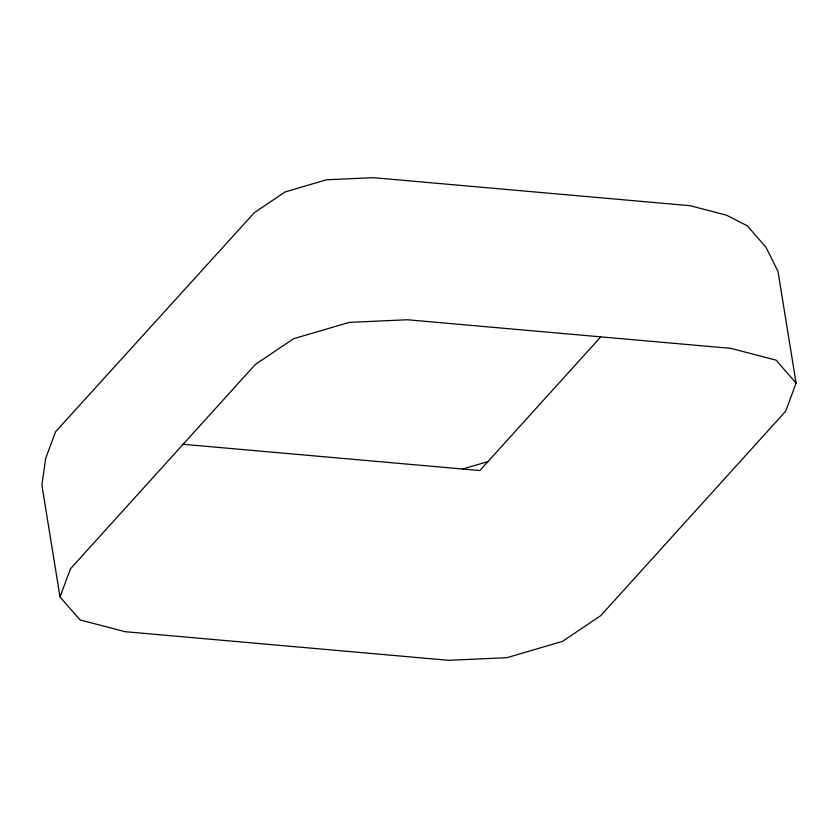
<?xml version="1.0" encoding="UTF-8"?>
<svg xmlns="http://www.w3.org/2000/svg" width="838" height="838" viewBox="0 0 838 838"><rect width="100%" height="100%" fill="white"/><g stroke="black" fill="none" stroke-linecap="round" stroke-linejoin="round"><path stroke-width="1.26" d="M60.011 596.897L70.497 568.772L255.391 364.394L293.551 338.73L349.174 322.389L407.331 319.749L730.977 348.378L776.103 360.151L796.1 383.176L785.615 411.29L600.72 615.679L562.549 641.342L506.938 657.683L448.77 660.323L125.134 631.695L80.008 619.921L60.011 596.897L41.9 485.087L45.671 458.365L55.622 431.696L254.375 212.632L285.171 191.923L326.401 179.803L373.339 177.677L690.177 205.698L726.598 215.209L747.37 225.841L765.984 247.283L777.989 271.376L796.1 383.176M600.825 336.803L479.849 470.537L182.495 444.234M462.712 469.018L487.915 461.612"/></g></svg>
